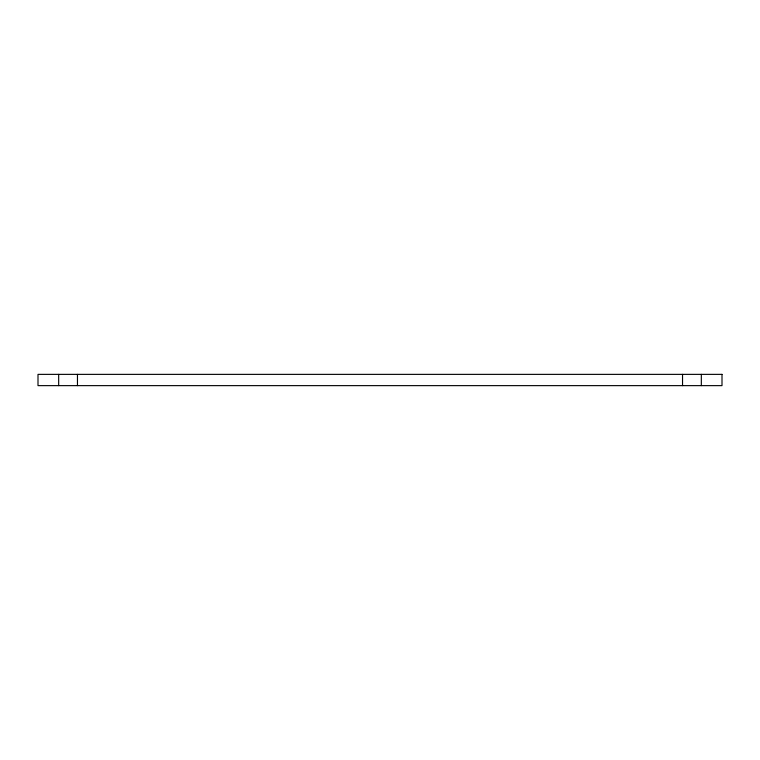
<?xml version="1.0" encoding="UTF-8"?>
<svg xmlns="http://www.w3.org/2000/svg" width="760" height="760" viewBox="0 0 760 760"><rect width="100%" height="100%" fill="white"/><g stroke="black" fill="none" stroke-linecap="round" stroke-linejoin="round"><path stroke-width="1.14" d="M701.328 374.366L701.328 385.633M682.537 374.366L682.537 385.633M77.463 374.366L77.463 385.633M58.672 374.366L58.672 385.633M722 374.366L38 374.366L38 385.633L722 385.633L722 374.366"/></g></svg>
